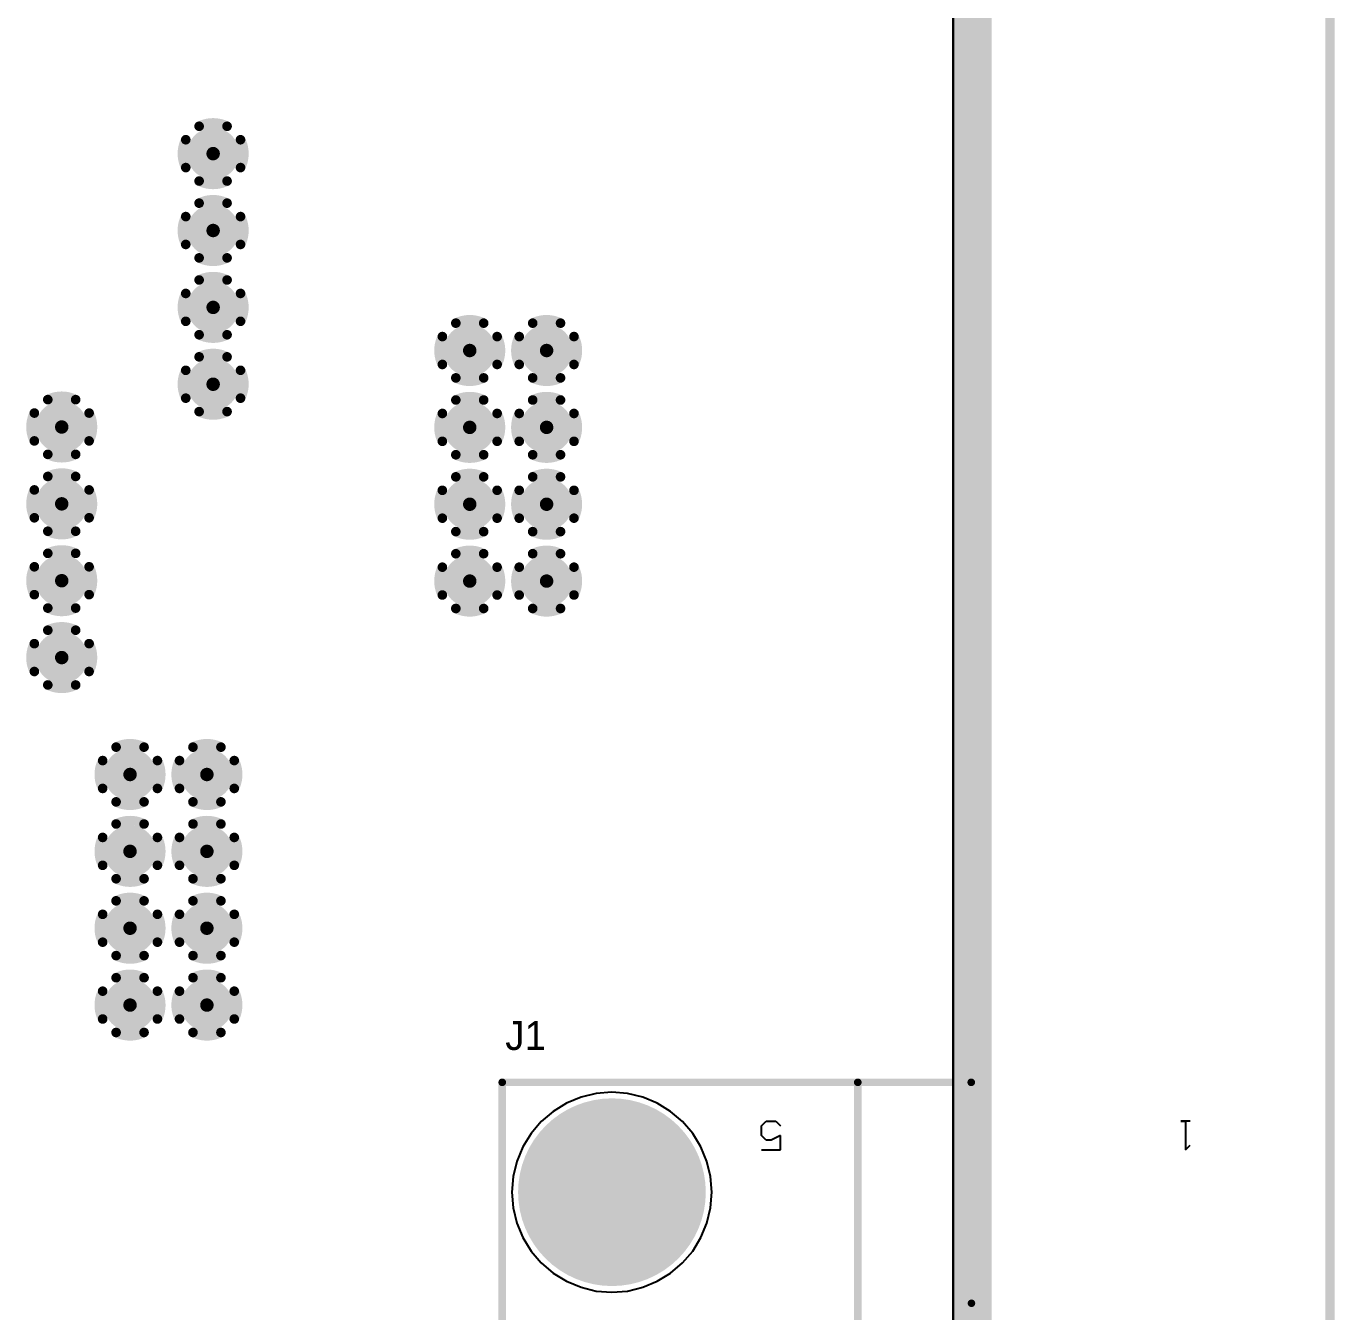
# Model space of a CAD drawing. Header units: millimetres. Extents: x 6.83 to 16.18, y 4.59 to 12.3.
# Drawn here: x 14.785 to 16.147, y 6.56 to 7.898 of the extents above; entities that cross this region are included whole.
import ezdxf

# ---------------------------------------------------------------- set-up
doc = ezdxf.new("R2010")
doc.units = ezdxf.units.MM
doc.header["$MEASUREMENT"] = 0
for name, color, linetype in [('BottomLayer', 5, 'Continuous'), ('BottomSolder', 6, 'Continuous'), ('InternalPlane1', 76, 'Continuous'), ('InternalPlane2', 16, 'Continuous'), ('KeepOutLayer', 6, 'Continuous'), ('Mechanical1', 6, 'Continuous'), ('MultiLayer', 9, 'Continuous'), ('PadHoleLayer', 156, 'Continuous'), ('TopLayer', 1, 'Continuous'), ('TopOverlay', 2, 'Continuous'), ('TopSolder', 216, 'Continuous'), ('ViaHoleLayer', 16, 'Continuous')]:
    doc.layers.add(name, color=color, linetype=linetype)

# ---------------------------------------------------------------- blocks, each defined once
blk = doc.blocks.new('DSUB1_385_2H9_207')
at = {"layer": 'BottomLayer'}
for points, const_width in [([(-0.5388, -0.374, 1), (-0.4451, -0.374, 1)], 0.0937), ([(-0.1802, -0.3181, 1), (-0.1469, -0.3181, 1)], 0.0333), ([(-0.0712, -0.3181, 1), (-0.0379, -0.3181, 1)], 0.0333), ([(0.0379, -0.3181, 1), (0.0712, -0.3181, 1)], 0.0333), ([(0.1469, -0.3181, 1), (0.1802, -0.3181, 1)], 0.0333), ([(0.4451, -0.374, 1), (0.5388, -0.374, 1)], 0.0937), ([(-0.1257, -0.4299, 1), (-0.0924, -0.4299, 1)], 0.0333), ([(-0.0166, -0.4299, 1), (0.0166, -0.4299, 1)], 0.0333), ([(0.0924, -0.4299, 1), (0.1257, -0.4299, 1)], 0.0333), ([(0.2015, -0.4299, 1), (0.2347, -0.4299, 1)], 0.0333)]:
    blk.add_lwpolyline(points, format="xyb", close=True, dxfattribs=dict(at, const_width=const_width))
blk.add_solid([(-0.1848, -0.4632), (-0.1848, -0.3967), (-0.2514, -0.4632), (-0.2514, -0.3967)], dxfattribs=at)
at = {"layer": 'BottomSolder'}
for points, const_width in [([(-0.5408, -0.374, 1), (-0.4431, -0.374, 1)], 0.0977), ([(-0.1822, -0.3181, 1), (-0.1449, -0.3181, 1)], 0.0373), ([(-0.0732, -0.3181, 1), (-0.0359, -0.3181, 1)], 0.0373), ([(0.0359, -0.3181, 1), (0.0732, -0.3181, 1)], 0.0373), ([(0.1449, -0.3181, 1), (0.1822, -0.3181, 1)], 0.0373), ([(0.4431, -0.374, 1), (0.5408, -0.374, 1)], 0.0977), ([(-0.1277, -0.4299, 1), (-0.0904, -0.4299, 1)], 0.0373), ([(-0.0186, -0.4299, 1), (0.0186, -0.4299, 1)], 0.0373), ([(0.0904, -0.4299, 1), (0.1277, -0.4299, 1)], 0.0373), ([(0.1995, -0.4299, 1), (0.2367, -0.4299, 1)], 0.0373)]:
    blk.add_lwpolyline(points, format="xyb", close=True, dxfattribs=dict(at, const_width=const_width))
blk.add_solid([(-0.1808, -0.4672), (-0.1808, -0.3927), (-0.2554, -0.4672), (-0.2554, -0.3927)], dxfattribs=at)
at = {"layer": 'InternalPlane1'}
for points, const_width in [([(-0.1843, -0.3181, 1), (-0.1429, -0.3181, 1)], 0.0415), ([(-0.0753, -0.3181, 1), (-0.0338, -0.3181, 1)], 0.0415), ([(0.0338, -0.3181, 1), (0.0753, -0.3181, 1)], 0.0415), ([(0.1429, -0.3181, 1), (0.1843, -0.3181, 1)], 0.0415), ([(-0.534, -0.374, 1), (-0.4498, -0.374, 1)], 0.0842), ([(0.4498, -0.374, 1), (0.534, -0.374, 1)], 0.0842), ([(-0.2388, -0.4299, 1), (-0.1974, -0.4299, 1)], 0.0415), ([(-0.1298, -0.4299, 1), (-0.0883, -0.4299, 1)], 0.0415), ([(-0.0207, -0.4299, 1), (0.0207, -0.4299, 1)], 0.0415), ([(0.0883, -0.4299, 1), (0.1298, -0.4299, 1)], 0.0415), ([(0.1974, -0.4299, 1), (0.2388, -0.4299, 1)], 0.0415)]:
    blk.add_lwpolyline(points, format="xyb", close=True, dxfattribs=dict(at, const_width=const_width))
at = {"layer": 'InternalPlane2'}
for points, const_width in [([(-0.1843, -0.3181, 1), (-0.1429, -0.3181, 1)], 0.0415), ([(-0.0753, -0.3181, 1), (-0.0338, -0.3181, 1)], 0.0415), ([(0.0338, -0.3181, 1), (0.0753, -0.3181, 1)], 0.0415), ([(0.1429, -0.3181, 1), (0.1843, -0.3181, 1)], 0.0415), ([(-0.534, -0.374, 1), (-0.4498, -0.374, 1)], 0.0842), ([(0.4498, -0.374, 1), (0.534, -0.374, 1)], 0.0842), ([(-0.2388, -0.4299, 1), (-0.1974, -0.4299, 1)], 0.0415), ([(-0.1298, -0.4299, 1), (-0.0883, -0.4299, 1)], 0.0415), ([(-0.0207, -0.4299, 1), (0.0207, -0.4299, 1)], 0.0415), ([(0.0883, -0.4299, 1), (0.1298, -0.4299, 1)], 0.0415), ([(0.1974, -0.4299, 1), (0.2388, -0.4299, 1)], 0.0415)]:
    blk.add_lwpolyline(points, format="xyb", close=True, dxfattribs=dict(at, const_width=const_width))
at = {"layer": 'MultiLayer'}
for points, const_width in [([(-0.5388, -0.374, 1), (-0.4451, -0.374, 1)], 0.0937), ([(-0.1802, -0.3181, 1), (-0.1469, -0.3181, 1)], 0.0333), ([(-0.0712, -0.3181, 1), (-0.0379, -0.3181, 1)], 0.0333), ([(0.0379, -0.3181, 1), (0.0712, -0.3181, 1)], 0.0333), ([(0.1469, -0.3181, 1), (0.1802, -0.3181, 1)], 0.0333), ([(0.4451, -0.374, 1), (0.5388, -0.374, 1)], 0.0937), ([(-0.1257, -0.4299, 1), (-0.0924, -0.4299, 1)], 0.0333), ([(-0.0166, -0.4299, 1), (0.0166, -0.4299, 1)], 0.0333), ([(0.0924, -0.4299, 1), (0.1257, -0.4299, 1)], 0.0333), ([(0.2015, -0.4299, 1), (0.2347, -0.4299, 1)], 0.0333)]:
    blk.add_lwpolyline(points, format="xyb", close=True, dxfattribs=dict(at, const_width=const_width))
blk.add_solid([(-0.1848, -0.4632), (-0.1848, -0.3967), (-0.2514, -0.4632), (-0.2514, -0.3967)], dxfattribs=at)
at = {"layer": 'PadHoleLayer'}
for points, const_width in [([(-0.1743, -0.3181, 1), (-0.1529, -0.3181, 1)], 0.0215), ([(-0.0653, -0.3181, 1), (-0.0438, -0.3181, 1)], 0.0215), ([(0.0438, -0.3181, 1), (0.0653, -0.3181, 1)], 0.0215), ([(0.1529, -0.3181, 1), (0.1743, -0.3181, 1)], 0.0215), ([(-0.524, -0.374, 1), (-0.4598, -0.374, 1)], 0.0642), ([(0.4598, -0.374, 1), (0.524, -0.374, 1)], 0.0642), ([(-0.2288, -0.4299, 1), (-0.2074, -0.4299, 1)], 0.0215), ([(-0.1198, -0.4299, 1), (-0.0983, -0.4299, 1)], 0.0215), ([(-0.0107, -0.4299, 1), (0.0107, -0.4299, 1)], 0.0215), ([(0.0983, -0.4299, 1), (0.1198, -0.4299, 1)], 0.0215), ([(0.2074, -0.4299, 1), (0.2288, -0.4299, 1)], 0.0215)]:
    blk.add_lwpolyline(points, format="xyb", close=True, dxfattribs=dict(at, const_width=const_width))
at = {"layer": 'TopLayer'}
for points, const_width in [([(-0.5388, -0.374, 1), (-0.4451, -0.374, 1)], 0.0937), ([(-0.1802, -0.3181, 1), (-0.1469, -0.3181, 1)], 0.0333), ([(-0.0712, -0.3181, 1), (-0.0379, -0.3181, 1)], 0.0333), ([(0.0379, -0.3181, 1), (0.0712, -0.3181, 1)], 0.0333), ([(0.1469, -0.3181, 1), (0.1802, -0.3181, 1)], 0.0333), ([(0.4451, -0.374, 1), (0.5388, -0.374, 1)], 0.0937), ([(-0.1257, -0.4299, 1), (-0.0924, -0.4299, 1)], 0.0333), ([(-0.0166, -0.4299, 1), (0.0166, -0.4299, 1)], 0.0333), ([(0.0924, -0.4299, 1), (0.1257, -0.4299, 1)], 0.0333), ([(0.2015, -0.4299, 1), (0.2347, -0.4299, 1)], 0.0333)]:
    blk.add_lwpolyline(points, format="xyb", close=True, dxfattribs=dict(at, const_width=const_width))
blk.add_solid([(-0.1848, -0.4632), (-0.1848, -0.3967), (-0.2514, -0.4632), (-0.2514, -0.3967)], dxfattribs=at)
at = {"layer": 'TopOverlay'}
for p, q in [((-0.5659, 0.228), (-0.5659, 0.218)), ((-0.5659, 0.218), (-0.5659, 0.223)), ((-0.5659, 0.223), (-0.536, 0.223)), ((-0.536, 0.223), (-0.541, 0.228)), ((-0.1909, 0.1833), (-0.1959, 0.1783)), ((-0.1959, 0.1783), (-0.1959, 0.1683)), ((-0.1809, 0.1833), (-0.1909, 0.1833)), ((-0.1709, 0.1733), (-0.1809, 0.1833)), ((-0.1809, 0.1683), (-0.1809, 0.1833)), ((-0.1959, 0.1683), (-0.1909, 0.1633)), ((-0.1859, 0.1633), (-0.1809, 0.1683)), ((-0.1659, 0.1633), (-0.1709, 0.1733)), ((-0.1909, 0.1633), (-0.1859, 0.1633)), ((-0.1909, -0.1439), (-0.1959, -0.1489)), ((-0.1959, -0.1489), (-0.1959, -0.1589)), ((-0.1759, -0.1439), (-0.1809, -0.1489)), ((-0.1809, -0.1489), (-0.1809, -0.1639)), ((-0.1709, -0.1439), (-0.1759, -0.1439)), ((-0.1659, -0.1489), (-0.1709, -0.1439)), ((-0.1659, -0.1589), (-0.1659, -0.1489)), ((-0.1959, -0.1589), (-0.1909, -0.1639)), ((-0.1709, -0.1639), (-0.1659, -0.1589)), ((-0.1909, -0.1639), (-0.1709, -0.1639)), ((-0.5659, -0.2034), (-0.5609, -0.1984)), ((-0.5659, -0.2134), (-0.5659, -0.2034)), ((-0.536, -0.1984), (-0.5509, -0.1984)), ((-0.5509, -0.1984), (-0.546, -0.2084)), ((-0.536, -0.2184), (-0.536, -0.1984)), ((-0.5609, -0.2184), (-0.5659, -0.2134)), ((-0.546, -0.2134), (-0.5509, -0.2184)), ((-0.546, -0.2084), (-0.546, -0.2134)), ((-0.5509, -0.2184), (-0.5609, -0.2184))]:
    blk.add_line(p, q, dxfattribs=at)
at = {"layer": 'TopOverlay', "const_width": 0.00787}
for points in [[(-0.3488, 0.2089, -0.414214), (-0.3215, 0.2362)], [(0.3215, 0.2362, -0.414214), (0.3488, 0.2089)], [(-0.349, 0.0276, -0.414214), (-0.3764, 0.0002)], [(0.3764, 0.0002, -0.414214), (0.349, 0.0276)]]:
    blk.add_lwpolyline(points, format="xyb", dxfattribs=at)
for points in [[(0.3215, 0.2362), (-0.3215, 0.2362)], [(-0.349, 0.0276), (-0.349, 0.2087)], [(0.349, 0.0276), (0.349, 0.2087)], [(0.6063, 0), (-0.6063, 0)], [(-0.6063, -0.4882), (-0.6063, 0)], [(0.6063, -0.4882), (0.6063, 0)], [(0.6063, -0.1181), (-0.6063, -0.1181)], [(-0.2756, -0.4882), (-0.2756, -0.1181)], [(0.2756, -0.4882), (0.2756, -0.1181)], [(0.6063, -0.4882), (-0.6063, -0.4882)]]:
    blk.add_lwpolyline(points, dxfattribs=at)
at = {"layer": 'TopOverlay', "const_width": 0.00394}
for points in [[(-0.3234, 0.2362, 1), (-0.3195, 0.2362, 1)], [(-0.3234, 0.2362, 1), (-0.3195, 0.2362, 1)], [(0.3195, 0.2362, 1), (0.3234, 0.2362, 1)], [(0.3195, 0.2362, 1), (0.3234, 0.2362, 1)], [(-0.351, 0.2087, 1), (-0.347, 0.2087, 1)], [(-0.3508, 0.2089, 1), (-0.3469, 0.2089, 1)], [(0.3469, 0.2089, 1), (0.3508, 0.2089, 1)], [(0.347, 0.2087, 1), (0.351, 0.2087, 1)], [(-0.351, 0.0276, 1), (-0.347, 0.0276, 1)], [(-0.351, 0.0276, 1), (-0.347, 0.0276, 1)], [(0.347, 0.0276, 1), (0.351, 0.0276, 1)], [(0.347, 0.0276, 1), (0.351, 0.0276, 1)], [(-0.6083, 0, 1), (-0.6043, 0, 1)], [(-0.6083, 0, 1), (-0.6043, 0, 1)], [(-0.3783, 0.0002, 1), (-0.3744, 0.0002, 1)], [(0.3744, 0.0002, 1), (0.3783, 0.0002, 1)], [(0.6043, 0, 1), (0.6083, 0, 1)], [(0.6043, 0, 1), (0.6083, 0, 1)], [(-0.6083, -0.1181, 1), (-0.6043, -0.1181, 1)], [(-0.2776, -0.1181, 1), (-0.2736, -0.1181, 1)], [(0.2736, -0.1181, 1), (0.2776, -0.1181, 1)], [(0.6043, -0.1181, 1), (0.6083, -0.1181, 1)], [(-0.6083, -0.4882, 1), (-0.6043, -0.4882, 1)], [(-0.6083, -0.4882, 1), (-0.6043, -0.4882, 1)], [(-0.2776, -0.4882, 1), (-0.2736, -0.4882, 1)], [(0.2736, -0.4882, 1), (0.2776, -0.4882, 1)], [(0.6043, -0.4882, 1), (0.6083, -0.4882, 1)], [(0.6043, -0.4882, 1), (0.6083, -0.4882, 1)]]:
    blk.add_lwpolyline(points, format="xyb", close=True, dxfattribs=at)
at = {"layer": 'TopSolder'}
for points, const_width in [([(-0.5408, -0.374, 1), (-0.4431, -0.374, 1)], 0.0977), ([(-0.1822, -0.3181, 1), (-0.1449, -0.3181, 1)], 0.0373), ([(-0.0732, -0.3181, 1), (-0.0359, -0.3181, 1)], 0.0373), ([(0.0359, -0.3181, 1), (0.0732, -0.3181, 1)], 0.0373), ([(0.1449, -0.3181, 1), (0.1822, -0.3181, 1)], 0.0373), ([(0.4431, -0.374, 1), (0.5408, -0.374, 1)], 0.0977), ([(-0.1277, -0.4299, 1), (-0.0904, -0.4299, 1)], 0.0373), ([(-0.0186, -0.4299, 1), (0.0186, -0.4299, 1)], 0.0373), ([(0.0904, -0.4299, 1), (0.1277, -0.4299, 1)], 0.0373), ([(0.1995, -0.4299, 1), (0.2367, -0.4299, 1)], 0.0373)]:
    blk.add_lwpolyline(points, format="xyb", close=True, dxfattribs=dict(at, const_width=const_width))
blk.add_solid([(-0.1808, -0.4672), (-0.1808, -0.3927), (-0.2554, -0.4672), (-0.2554, -0.3927)], dxfattribs=at)

msp = doc.modelspace()

# ---------------------------------------------------------------- linework, layer by layer
at = {"layer": 'BottomLayer'}
for p, q in [((15.7501, 9.6356), (15.7493, 4.9403)), ((15.3786, 6.7869), (15.3627, 6.7831)), ((15.3949, 6.7882), (15.3786, 6.7869)), ((15.4111, 6.7869), (15.3949, 6.7882)), ((15.427, 6.7831), (15.4111, 6.7869)), ((15.3476, 6.7769), (15.3337, 6.7683)), ((15.3627, 6.7831), (15.3476, 6.7769)), ((15.4421, 6.7769), (15.427, 6.7831)), ((15.456, 6.7683), (15.4421, 6.7769)), ((15.3213, 6.7577), (15.3107, 6.7453)), ((15.3337, 6.7683), (15.3213, 6.7577)), ((15.4684, 6.7577), (15.456, 6.7683)), ((15.479, 6.7453), (15.4684, 6.7577)), ((15.3107, 6.7453), (15.3022, 6.7314)), ((15.4875, 6.7314), (15.479, 6.7453)), ((15.3022, 6.7314), (15.2959, 6.7163)), ((15.4938, 6.7163), (15.4875, 6.7314)), ((15.2959, 6.7163), (15.2921, 6.7005)), ((15.4976, 6.7005), (15.4938, 6.7163)), ((15.2921, 6.7005), (15.2908, 6.6842)), ((15.4989, 6.6842), (15.4976, 6.7005)), ((15.2908, 6.6842), (15.2921, 6.6679)), ((15.4976, 6.6679), (15.4989, 6.6842)), ((15.2921, 6.6679), (15.2959, 6.652)), ((15.4938, 6.652), (15.4976, 6.6679)), ((15.2959, 6.652), (15.3022, 6.637)), ((15.4875, 6.637), (15.4938, 6.652)), ((15.3022, 6.637), (15.3107, 6.623)), ((15.479, 6.623), (15.4875, 6.637)), ((15.3107, 6.623), (15.3213, 6.6106)), ((15.4684, 6.6106), (15.479, 6.623)), ((15.3213, 6.6106), (15.3337, 6.6)), ((15.456, 6.6), (15.4684, 6.6106)), ((15.3337, 6.6), (15.3476, 6.5915)), ((15.4421, 6.5915), (15.456, 6.6)), ((15.3476, 6.5915), (15.3627, 6.5853)), ((15.3627, 6.5853), (15.3786, 6.5814)), ((15.3786, 6.5814), (15.3949, 6.5802)), ((15.3949, 6.5802), (15.4111, 6.5814)), ((15.4111, 6.5814), (15.427, 6.5853)), ((15.427, 6.5853), (15.4421, 6.5915))]:
    msp.add_line(p, q, dxfattribs=at)
at = {"layer": 'BottomLayer', "const_width": 0.015}
for points in [[(14.9723, 7.7652, 1), (14.9873, 7.7652, 1)], [(14.9723, 7.6852, 1), (14.9873, 7.6852, 1)], [(14.9723, 7.6052, 1), (14.9873, 7.6052, 1)], [(15.2394, 7.5603, 1), (15.2544, 7.5603, 1)], [(15.3194, 7.5603, 1), (15.3344, 7.5603, 1)], [(14.9723, 7.5252, 1), (14.9873, 7.5252, 1)], [(14.8147, 7.4807, 1), (14.8297, 7.4807, 1)], [(15.2394, 7.4803, 1), (15.2544, 7.4803, 1)], [(15.3194, 7.4803, 1), (15.3344, 7.4803, 1)], [(14.8147, 7.4007, 1), (14.8297, 7.4007, 1)], [(15.2394, 7.4003, 1), (15.2544, 7.4003, 1)], [(15.3194, 7.4003, 1), (15.3344, 7.4003, 1)], [(14.8147, 7.3207, 1), (14.8297, 7.3207, 1)], [(15.2394, 7.3203, 1), (15.2544, 7.3203, 1)], [(15.3194, 7.3203, 1), (15.3344, 7.3203, 1)], [(14.8147, 7.2407, 1), (14.8297, 7.2407, 1)], [(14.8858, 7.119, 1), (14.9008, 7.119, 1)], [(14.9658, 7.119, 1), (14.9808, 7.119, 1)], [(14.8858, 7.039, 1), (14.9008, 7.039, 1)], [(14.9658, 7.039, 1), (14.9808, 7.039, 1)], [(14.8858, 6.959, 1), (14.9008, 6.959, 1)], [(14.9658, 6.959, 1), (14.9808, 6.959, 1)], [(14.8858, 6.879, 1), (14.9008, 6.879, 1)], [(14.9658, 6.879, 1), (14.9808, 6.879, 1)]]:
    msp.add_lwpolyline(points, format="xyb", close=True, dxfattribs=at)
at = {"layer": 'BottomSolder', "const_width": 0.019}
for points in [[(14.9703, 7.7652, 1), (14.9893, 7.7652, 1)], [(14.9703, 7.6852, 1), (14.9893, 7.6852, 1)], [(14.9703, 7.6052, 1), (14.9893, 7.6052, 1)], [(15.2374, 7.5603, 1), (15.2564, 7.5603, 1)], [(15.3174, 7.5603, 1), (15.3364, 7.5603, 1)], [(14.9703, 7.5252, 1), (14.9893, 7.5252, 1)], [(14.8127, 7.4807, 1), (14.8317, 7.4807, 1)], [(15.2374, 7.4803, 1), (15.2564, 7.4803, 1)], [(15.3174, 7.4803, 1), (15.3364, 7.4803, 1)], [(14.8127, 7.4007, 1), (14.8317, 7.4007, 1)], [(15.2374, 7.4003, 1), (15.2564, 7.4003, 1)], [(15.3174, 7.4003, 1), (15.3364, 7.4003, 1)], [(14.8127, 7.3207, 1), (14.8317, 7.3207, 1)], [(15.2374, 7.3203, 1), (15.2564, 7.3203, 1)], [(15.3174, 7.3203, 1), (15.3364, 7.3203, 1)], [(14.8127, 7.2407, 1), (14.8317, 7.2407, 1)], [(14.8838, 7.119, 1), (14.9028, 7.119, 1)], [(14.9638, 7.119, 1), (14.9828, 7.119, 1)], [(14.8838, 7.039, 1), (14.9028, 7.039, 1)], [(14.9638, 7.039, 1), (14.9828, 7.039, 1)], [(14.8838, 6.959, 1), (14.9028, 6.959, 1)], [(14.9638, 6.959, 1), (14.9828, 6.959, 1)], [(14.8838, 6.879, 1), (14.9028, 6.879, 1)], [(14.9638, 6.879, 1), (14.9828, 6.879, 1)]]:
    msp.add_lwpolyline(points, format="xyb", close=True, dxfattribs=at)
at = {"layer": 'InternalPlane1'}
msp.add_line((15.75, 9.644), (15.75, 4.9477), dxfattribs=at)
at = {"layer": 'InternalPlane1', "const_width": 0.04}
msp.add_lwpolyline([(15.7701, 4.9394), (15.7701, 12.1796)], dxfattribs=at)
at = {"layer": 'InternalPlane1', "const_width": 0.01}
for points in [[(14.9652, 7.7937, -0.240079), (14.9943, 7.7937)], [(14.9513, 7.7507, -0.240079), (14.9513, 7.7797)], [(15.0083, 7.7797, -0.240079), (15.0083, 7.7507)], [(14.9943, 7.7367, -0.240079), (14.9652, 7.7367)], [(14.9652, 7.7137, -0.240079), (14.9943, 7.7137)], [(14.9513, 7.6707, -0.240079), (14.9513, 7.6997)], [(15.0083, 7.6997, -0.240079), (15.0083, 7.6707)], [(14.9943, 7.6567, -0.240079), (14.9652, 7.6567)], [(14.9652, 7.6337, -0.240079), (14.9943, 7.6337)], [(14.9513, 7.5907, -0.240079), (14.9513, 7.6197)], [(15.0083, 7.6197, -0.240079), (15.0083, 7.5907)], [(15.2324, 7.5888, -0.240079), (15.2614, 7.5888)], [(15.3124, 7.5888, -0.240079), (15.3414, 7.5888)], [(14.9943, 7.5767, -0.240079), (14.9652, 7.5767)], [(15.2184, 7.5458, -0.240079), (15.2184, 7.5748)], [(15.2754, 7.5748, -0.240079), (15.2754, 7.5458)], [(15.2984, 7.5458, -0.240079), (15.2984, 7.5748)], [(15.3554, 7.5748, -0.240079), (15.3554, 7.5458)], [(14.9652, 7.5537, -0.240079), (14.9943, 7.5537)], [(14.9513, 7.5107, -0.240079), (14.9513, 7.5397)], [(15.0083, 7.5397, -0.240079), (15.0083, 7.5107)], [(15.2614, 7.5318, -0.240079), (15.2324, 7.5318)], [(15.3414, 7.5318, -0.240079), (15.3124, 7.5318)], [(14.8077, 7.5092, -0.240079), (14.8367, 7.5092)], [(15.2324, 7.5088, -0.240079), (15.2614, 7.5088)], [(15.3124, 7.5088, -0.240079), (15.3414, 7.5088)], [(14.7937, 7.4662, -0.240079), (14.7937, 7.4952)], [(14.8507, 7.4952, -0.240079), (14.8507, 7.4662)], [(14.9943, 7.4967, -0.240079), (14.9652, 7.4967)], [(15.2184, 7.4658, -0.240079), (15.2184, 7.4948)], [(15.2754, 7.4948, -0.240079), (15.2754, 7.4658)], [(15.2984, 7.4658, -0.240079), (15.2984, 7.4948)], [(15.3554, 7.4948, -0.240079), (15.3554, 7.4658)], [(14.8367, 7.4522, -0.240079), (14.8077, 7.4522)], [(15.2614, 7.4518, -0.240079), (15.2324, 7.4518)], [(15.3414, 7.4518, -0.240079), (15.3124, 7.4518)], [(14.8077, 7.4292, -0.240079), (14.8367, 7.4292)], [(15.2324, 7.4288, -0.240079), (15.2614, 7.4288)], [(15.3124, 7.4288, -0.240079), (15.3414, 7.4288)], [(14.7937, 7.3862, -0.240079), (14.7937, 7.4152)], [(14.8507, 7.4152, -0.240079), (14.8507, 7.3862)], [(15.2184, 7.3858, -0.240079), (15.2184, 7.4148)], [(15.2754, 7.4148, -0.240079), (15.2754, 7.3858)], [(15.2984, 7.3858, -0.240079), (15.2984, 7.4148)], [(15.3554, 7.4148, -0.240079), (15.3554, 7.3858)], [(14.8367, 7.3722, -0.240079), (14.8077, 7.3722)], [(15.2614, 7.3718, -0.240079), (15.2324, 7.3718)], [(15.3414, 7.3718, -0.240079), (15.3124, 7.3718)], [(14.8077, 7.3492, -0.240079), (14.8367, 7.3492)], [(15.2324, 7.3488, -0.240079), (15.2614, 7.3488)], [(15.3124, 7.3488, -0.240079), (15.3414, 7.3488)], [(14.7937, 7.3062, -0.240079), (14.7937, 7.3352)], [(14.8507, 7.3352, -0.240079), (14.8507, 7.3062)], [(15.2184, 7.3058, -0.240079), (15.2184, 7.3348)], [(15.2754, 7.3348, -0.240079), (15.2754, 7.3058)], [(15.2984, 7.3058, -0.240079), (15.2984, 7.3348)], [(15.3554, 7.3348, -0.240079), (15.3554, 7.3058)], [(14.8367, 7.2922, -0.240079), (14.8077, 7.2922)], [(15.2614, 7.2918, -0.240079), (15.2324, 7.2918)], [(15.3414, 7.2918, -0.240079), (15.3124, 7.2918)], [(14.8077, 7.2692, -0.240079), (14.8367, 7.2692)], [(14.7937, 7.2262, -0.240079), (14.7937, 7.2552)], [(14.8507, 7.2552, -0.240079), (14.8507, 7.2262)], [(14.8367, 7.2122, -0.240079), (14.8077, 7.2122)], [(14.8788, 7.1475, -0.240079), (14.9079, 7.1475)], [(14.9588, 7.1475, -0.240079), (14.9879, 7.1475)], [(14.8648, 7.1045, -0.240079), (14.8648, 7.1335)], [(14.9218, 7.1335, -0.240079), (14.9218, 7.1045)], [(14.9448, 7.1045, -0.240079), (14.9448, 7.1335)], [(15.0018, 7.1335, -0.240079), (15.0018, 7.1045)], [(14.9079, 7.0905, -0.240079), (14.8788, 7.0905)], [(14.9879, 7.0905, -0.240079), (14.9588, 7.0905)], [(14.8788, 7.0675, -0.240079), (14.9079, 7.0675)], [(14.9588, 7.0675, -0.240079), (14.9879, 7.0675)], [(14.8648, 7.0245, -0.240079), (14.8648, 7.0535)], [(14.9218, 7.0535, -0.240079), (14.9218, 7.0245)], [(14.9448, 7.0245, -0.240079), (14.9448, 7.0535)], [(15.0018, 7.0535, -0.240079), (15.0018, 7.0245)], [(14.9079, 7.0105, -0.240079), (14.8788, 7.0105)], [(14.9879, 7.0105, -0.240079), (14.9588, 7.0105)], [(14.8788, 6.9875, -0.240079), (14.9079, 6.9875)], [(14.9588, 6.9875, -0.240079), (14.9879, 6.9875)], [(14.8648, 6.9445, -0.240079), (14.8648, 6.9735)], [(14.9218, 6.9735, -0.240079), (14.9218, 6.9445)], [(14.9448, 6.9445, -0.240079), (14.9448, 6.9735)], [(15.0018, 6.9735, -0.240079), (15.0018, 6.9445)], [(14.9079, 6.9305, -0.240079), (14.8788, 6.9305)], [(14.9879, 6.9305, -0.240079), (14.9588, 6.9305)], [(14.8788, 6.9075, -0.240079), (14.9079, 6.9075)], [(14.9588, 6.9075, -0.240079), (14.9879, 6.9075)], [(14.8648, 6.8645, -0.240079), (14.8648, 6.8935)], [(14.9218, 6.8935, -0.240079), (14.9218, 6.8645)], [(14.9448, 6.8645, -0.240079), (14.9448, 6.8935)], [(15.0018, 6.8935, -0.240079), (15.0018, 6.8645)], [(14.9079, 6.8505, -0.240079), (14.8788, 6.8505)], [(14.9879, 6.8505, -0.240079), (14.9588, 6.8505)]]:
    msp.add_lwpolyline(points, format="xyb", dxfattribs=at)
at = {"layer": 'InternalPlane1', "const_width": 0.005}
for points in [[(14.9627, 7.7937, 1), (14.9677, 7.7937, 1)], [(14.9918, 7.7937, 1), (14.9968, 7.7937, 1)], [(14.9488, 7.7797, 1), (14.9538, 7.7797, 1)], [(15.0058, 7.7797, 1), (15.0108, 7.7797, 1)], [(14.9488, 7.7507, 1), (14.9538, 7.7507, 1)], [(15.0058, 7.7507, 1), (15.0108, 7.7507, 1)], [(14.9627, 7.7367, 1), (14.9677, 7.7367, 1)], [(14.9918, 7.7367, 1), (14.9968, 7.7367, 1)], [(14.9627, 7.7137, 1), (14.9677, 7.7137, 1)], [(14.9918, 7.7137, 1), (14.9968, 7.7137, 1)], [(14.9488, 7.6997, 1), (14.9538, 7.6997, 1)], [(15.0058, 7.6997, 1), (15.0108, 7.6997, 1)], [(14.9488, 7.6707, 1), (14.9538, 7.6707, 1)], [(15.0058, 7.6707, 1), (15.0108, 7.6707, 1)], [(14.9627, 7.6567, 1), (14.9677, 7.6567, 1)], [(14.9918, 7.6567, 1), (14.9968, 7.6567, 1)], [(14.9627, 7.6337, 1), (14.9677, 7.6337, 1)], [(14.9918, 7.6337, 1), (14.9968, 7.6337, 1)], [(14.9488, 7.6197, 1), (14.9538, 7.6197, 1)], [(15.0058, 7.6197, 1), (15.0108, 7.6197, 1)], [(14.9488, 7.5907, 1), (14.9538, 7.5907, 1)], [(15.0058, 7.5907, 1), (15.0108, 7.5907, 1)], [(15.2299, 7.5888, 1), (15.2349, 7.5888, 1)], [(15.2589, 7.5888, 1), (15.2639, 7.5888, 1)], [(15.3099, 7.5888, 1), (15.3149, 7.5888, 1)], [(15.3389, 7.5888, 1), (15.3439, 7.5888, 1)], [(14.9627, 7.5767, 1), (14.9677, 7.5767, 1)], [(14.9918, 7.5767, 1), (14.9968, 7.5767, 1)], [(15.2159, 7.5748, 1), (15.2209, 7.5748, 1)], [(15.2729, 7.5748, 1), (15.2779, 7.5748, 1)], [(15.2959, 7.5748, 1), (15.3009, 7.5748, 1)], [(15.3529, 7.5748, 1), (15.3579, 7.5748, 1)], [(14.9627, 7.5537, 1), (14.9677, 7.5537, 1)], [(14.9918, 7.5537, 1), (14.9968, 7.5537, 1)], [(15.2159, 7.5458, 1), (15.2209, 7.5458, 1)], [(15.2729, 7.5458, 1), (15.2779, 7.5458, 1)], [(15.2959, 7.5458, 1), (15.3009, 7.5458, 1)], [(15.3529, 7.5458, 1), (15.3579, 7.5458, 1)], [(14.9488, 7.5397, 1), (14.9538, 7.5397, 1)], [(15.0058, 7.5397, 1), (15.0108, 7.5397, 1)], [(15.2299, 7.5318, 1), (15.2349, 7.5318, 1)], [(15.2589, 7.5318, 1), (15.2639, 7.5318, 1)], [(15.3099, 7.5318, 1), (15.3149, 7.5318, 1)], [(15.3389, 7.5318, 1), (15.3439, 7.5318, 1)], [(14.8052, 7.5092, 1), (14.8102, 7.5092, 1)], [(14.8342, 7.5092, 1), (14.8392, 7.5092, 1)], [(14.9488, 7.5107, 1), (14.9538, 7.5107, 1)], [(15.0058, 7.5107, 1), (15.0108, 7.5107, 1)], [(15.2299, 7.5088, 1), (15.2349, 7.5088, 1)], [(15.2589, 7.5088, 1), (15.2639, 7.5088, 1)], [(15.3099, 7.5088, 1), (15.3149, 7.5088, 1)], [(15.3389, 7.5088, 1), (15.3439, 7.5088, 1)], [(14.7912, 7.4952, 1), (14.7962, 7.4952, 1)], [(14.8482, 7.4952, 1), (14.8532, 7.4952, 1)], [(14.9627, 7.4967, 1), (14.9677, 7.4967, 1)], [(14.9918, 7.4967, 1), (14.9968, 7.4967, 1)], [(15.2159, 7.4948, 1), (15.2209, 7.4948, 1)], [(15.2729, 7.4948, 1), (15.2779, 7.4948, 1)], [(15.2959, 7.4948, 1), (15.3009, 7.4948, 1)], [(15.3529, 7.4948, 1), (15.3579, 7.4948, 1)], [(14.7912, 7.4662, 1), (14.7962, 7.4662, 1)], [(14.8482, 7.4662, 1), (14.8532, 7.4662, 1)], [(15.2159, 7.4658, 1), (15.2209, 7.4658, 1)], [(15.2729, 7.4658, 1), (15.2779, 7.4658, 1)], [(15.2959, 7.4658, 1), (15.3009, 7.4658, 1)], [(15.3529, 7.4658, 1), (15.3579, 7.4658, 1)], [(14.8052, 7.4522, 1), (14.8102, 7.4522, 1)], [(14.8342, 7.4522, 1), (14.8392, 7.4522, 1)], [(15.2299, 7.4518, 1), (15.2349, 7.4518, 1)], [(15.2589, 7.4518, 1), (15.2639, 7.4518, 1)], [(15.3099, 7.4518, 1), (15.3149, 7.4518, 1)], [(15.3389, 7.4518, 1), (15.3439, 7.4518, 1)], [(14.8052, 7.4292, 1), (14.8102, 7.4292, 1)], [(14.8342, 7.4292, 1), (14.8392, 7.4292, 1)], [(15.2299, 7.4288, 1), (15.2349, 7.4288, 1)], [(15.2589, 7.4288, 1), (15.2639, 7.4288, 1)], [(15.3099, 7.4288, 1), (15.3149, 7.4288, 1)], [(15.3389, 7.4288, 1), (15.3439, 7.4288, 1)], [(14.7912, 7.4152, 1), (14.7962, 7.4152, 1)], [(14.8482, 7.4152, 1), (14.8532, 7.4152, 1)], [(15.2159, 7.4148, 1), (15.2209, 7.4148, 1)], [(15.2729, 7.4148, 1), (15.2779, 7.4148, 1)], [(15.2959, 7.4148, 1), (15.3009, 7.4148, 1)], [(15.3529, 7.4148, 1), (15.3579, 7.4148, 1)], [(14.7912, 7.3862, 1), (14.7962, 7.3862, 1)], [(14.8482, 7.3862, 1), (14.8532, 7.3862, 1)], [(15.2159, 7.3858, 1), (15.2209, 7.3858, 1)], [(15.2729, 7.3858, 1), (15.2779, 7.3858, 1)], [(15.2959, 7.3858, 1), (15.3009, 7.3858, 1)], [(15.3529, 7.3858, 1), (15.3579, 7.3858, 1)], [(14.8052, 7.3722, 1), (14.8102, 7.3722, 1)], [(14.8342, 7.3722, 1), (14.8392, 7.3722, 1)], [(15.2299, 7.3718, 1), (15.2349, 7.3718, 1)], [(15.2589, 7.3718, 1), (15.2639, 7.3718, 1)], [(15.3099, 7.3718, 1), (15.3149, 7.3718, 1)], [(15.3389, 7.3718, 1), (15.3439, 7.3718, 1)], [(14.8052, 7.3492, 1), (14.8102, 7.3492, 1)], [(14.8342, 7.3492, 1), (14.8392, 7.3492, 1)], [(15.2299, 7.3488, 1), (15.2349, 7.3488, 1)], [(15.2589, 7.3488, 1), (15.2639, 7.3488, 1)], [(15.3099, 7.3488, 1), (15.3149, 7.3488, 1)], [(15.3389, 7.3488, 1), (15.3439, 7.3488, 1)], [(14.7912, 7.3352, 1), (14.7962, 7.3352, 1)], [(14.8482, 7.3352, 1), (14.8532, 7.3352, 1)], [(15.2159, 7.3348, 1), (15.2209, 7.3348, 1)], [(15.2729, 7.3348, 1), (15.2779, 7.3348, 1)], [(15.2959, 7.3348, 1), (15.3009, 7.3348, 1)], [(15.3529, 7.3348, 1), (15.3579, 7.3348, 1)], [(14.7912, 7.3062, 1), (14.7962, 7.3062, 1)], [(14.8482, 7.3062, 1), (14.8532, 7.3062, 1)], [(15.2159, 7.3058, 1), (15.2209, 7.3058, 1)], [(15.2729, 7.3058, 1), (15.2779, 7.3058, 1)], [(15.2959, 7.3058, 1), (15.3009, 7.3058, 1)], [(15.3529, 7.3058, 1), (15.3579, 7.3058, 1)], [(14.8052, 7.2922, 1), (14.8102, 7.2922, 1)], [(14.8342, 7.2922, 1), (14.8392, 7.2922, 1)], [(15.2299, 7.2918, 1), (15.2349, 7.2918, 1)], [(15.2589, 7.2918, 1), (15.2639, 7.2918, 1)], [(15.3099, 7.2918, 1), (15.3149, 7.2918, 1)], [(15.3389, 7.2918, 1), (15.3439, 7.2918, 1)], [(14.8052, 7.2692, 1), (14.8102, 7.2692, 1)], [(14.8342, 7.2692, 1), (14.8392, 7.2692, 1)], [(14.7912, 7.2552, 1), (14.7962, 7.2552, 1)], [(14.8482, 7.2552, 1), (14.8532, 7.2552, 1)], [(14.7912, 7.2262, 1), (14.7962, 7.2262, 1)], [(14.8482, 7.2262, 1), (14.8532, 7.2262, 1)], [(14.8052, 7.2122, 1), (14.8102, 7.2122, 1)], [(14.8342, 7.2122, 1), (14.8392, 7.2122, 1)], [(14.8763, 7.1475, 1), (14.8813, 7.1475, 1)], [(14.9054, 7.1475, 1), (14.9104, 7.1475, 1)], [(14.9563, 7.1475, 1), (14.9613, 7.1475, 1)], [(14.9854, 7.1475, 1), (14.9904, 7.1475, 1)], [(14.8623, 7.1335, 1), (14.8673, 7.1335, 1)], [(14.9193, 7.1335, 1), (14.9243, 7.1335, 1)], [(14.9423, 7.1335, 1), (14.9473, 7.1335, 1)], [(14.9993, 7.1335, 1), (15.0043, 7.1335, 1)], [(14.8623, 7.1045, 1), (14.8673, 7.1045, 1)], [(14.9193, 7.1045, 1), (14.9243, 7.1045, 1)], [(14.9423, 7.1045, 1), (14.9473, 7.1045, 1)], [(14.9993, 7.1045, 1), (15.0043, 7.1045, 1)], [(14.8763, 7.0905, 1), (14.8813, 7.0905, 1)], [(14.9054, 7.0905, 1), (14.9104, 7.0905, 1)], [(14.9563, 7.0905, 1), (14.9613, 7.0905, 1)], [(14.9854, 7.0905, 1), (14.9904, 7.0905, 1)], [(14.8763, 7.0675, 1), (14.8813, 7.0675, 1)], [(14.9054, 7.0675, 1), (14.9104, 7.0675, 1)], [(14.9563, 7.0675, 1), (14.9613, 7.0675, 1)], [(14.9854, 7.0675, 1), (14.9904, 7.0675, 1)], [(14.8623, 7.0535, 1), (14.8673, 7.0535, 1)], [(14.9193, 7.0535, 1), (14.9243, 7.0535, 1)], [(14.9423, 7.0535, 1), (14.9473, 7.0535, 1)], [(14.9993, 7.0535, 1), (15.0043, 7.0535, 1)], [(14.8623, 7.0245, 1), (14.8673, 7.0245, 1)], [(14.9193, 7.0245, 1), (14.9243, 7.0245, 1)], [(14.9423, 7.0245, 1), (14.9473, 7.0245, 1)], [(14.9993, 7.0245, 1), (15.0043, 7.0245, 1)], [(14.8763, 7.0105, 1), (14.8813, 7.0105, 1)], [(14.9054, 7.0105, 1), (14.9104, 7.0105, 1)], [(14.9563, 7.0105, 1), (14.9613, 7.0105, 1)], [(14.9854, 7.0105, 1), (14.9904, 7.0105, 1)], [(14.8763, 6.9875, 1), (14.8813, 6.9875, 1)], [(14.9054, 6.9875, 1), (14.9104, 6.9875, 1)], [(14.9563, 6.9875, 1), (14.9613, 6.9875, 1)], [(14.9854, 6.9875, 1), (14.9904, 6.9875, 1)], [(14.8623, 6.9735, 1), (14.8673, 6.9735, 1)], [(14.9193, 6.9735, 1), (14.9243, 6.9735, 1)], [(14.9423, 6.9735, 1), (14.9473, 6.9735, 1)], [(14.9993, 6.9735, 1), (15.0043, 6.9735, 1)], [(14.8623, 6.9445, 1), (14.8673, 6.9445, 1)], [(14.9193, 6.9445, 1), (14.9243, 6.9445, 1)], [(14.9423, 6.9445, 1), (14.9473, 6.9445, 1)], [(14.9993, 6.9445, 1), (15.0043, 6.9445, 1)], [(14.8763, 6.9305, 1), (14.8813, 6.9305, 1)], [(14.9054, 6.9305, 1), (14.9104, 6.9305, 1)], [(14.9563, 6.9305, 1), (14.9613, 6.9305, 1)], [(14.9854, 6.9305, 1), (14.9904, 6.9305, 1)], [(14.8763, 6.9075, 1), (14.8813, 6.9075, 1)], [(14.9054, 6.9075, 1), (14.9104, 6.9075, 1)], [(14.9563, 6.9075, 1), (14.9613, 6.9075, 1)], [(14.9854, 6.9075, 1), (14.9904, 6.9075, 1)], [(14.8623, 6.8935, 1), (14.8673, 6.8935, 1)], [(14.9193, 6.8935, 1), (14.9243, 6.8935, 1)], [(14.9423, 6.8935, 1), (14.9473, 6.8935, 1)], [(14.9993, 6.8935, 1), (15.0043, 6.8935, 1)], [(14.8623, 6.8645, 1), (14.8673, 6.8645, 1)], [(14.9193, 6.8645, 1), (14.9243, 6.8645, 1)], [(14.9423, 6.8645, 1), (14.9473, 6.8645, 1)], [(14.9993, 6.8645, 1), (15.0043, 6.8645, 1)], [(14.8763, 6.8505, 1), (14.8813, 6.8505, 1)], [(14.9054, 6.8505, 1), (14.9104, 6.8505, 1)], [(14.9563, 6.8505, 1), (14.9613, 6.8505, 1)], [(14.9854, 6.8505, 1), (14.9904, 6.8505, 1)]]:
    msp.add_lwpolyline(points, format="xyb", close=True, dxfattribs=at)
at = {"layer": 'InternalPlane2'}
msp.add_line((15.75, 9.639), (15.75, 4.9477), dxfattribs=at)
at = {"layer": 'InternalPlane2', "const_width": 0.04}
msp.add_lwpolyline([(15.7701, 4.9394), (15.7701, 12.1796)], dxfattribs=at)
at = {"layer": 'InternalPlane2', "const_width": 0.027}
for points in [[(14.9663, 7.7652, 1), (14.9933, 7.7652, 1)], [(14.9663, 7.6852, 1), (14.9933, 7.6852, 1)], [(14.9663, 7.6052, 1), (14.9933, 7.6052, 1)], [(15.2334, 7.5603, 1), (15.2604, 7.5603, 1)], [(15.3134, 7.5603, 1), (15.3404, 7.5603, 1)], [(14.9663, 7.5252, 1), (14.9933, 7.5252, 1)], [(14.8087, 7.4807, 1), (14.8357, 7.4807, 1)], [(15.2334, 7.4803, 1), (15.2604, 7.4803, 1)], [(15.3134, 7.4803, 1), (15.3404, 7.4803, 1)], [(14.8087, 7.4007, 1), (14.8357, 7.4007, 1)], [(15.2334, 7.4003, 1), (15.2604, 7.4003, 1)], [(15.3134, 7.4003, 1), (15.3404, 7.4003, 1)], [(14.8087, 7.3207, 1), (14.8357, 7.3207, 1)], [(15.2334, 7.3203, 1), (15.2604, 7.3203, 1)], [(15.3134, 7.3203, 1), (15.3404, 7.3203, 1)], [(14.8087, 7.2407, 1), (14.8357, 7.2407, 1)], [(14.8798, 7.119, 1), (14.9068, 7.119, 1)], [(14.9598, 7.119, 1), (14.9868, 7.119, 1)], [(14.8798, 7.039, 1), (14.9068, 7.039, 1)], [(14.9598, 7.039, 1), (14.9868, 7.039, 1)], [(14.8798, 6.959, 1), (14.9068, 6.959, 1)], [(14.9598, 6.959, 1), (14.9868, 6.959, 1)], [(14.8798, 6.879, 1), (14.9068, 6.879, 1)], [(14.9598, 6.879, 1), (14.9868, 6.879, 1)]]:
    msp.add_lwpolyline(points, format="xyb", close=True, dxfattribs=at)
at = {"layer": 'KeepOutLayer', "const_width": 0.01}
for points in [[(15.7701, 4.9394), (15.7701, 12.1796)], [(15.7708, 4.9391), (15.7708, 12.1792)]]:
    msp.add_lwpolyline(points, dxfattribs=at)
at = {"layer": 'Mechanical1', "const_width": 0.01}
msp.add_lwpolyline([(15.7708, 4.9391), (15.7708, 12.1792)], dxfattribs=at)
at = {"layer": 'MultiLayer', "const_width": 0.015}
for points in [[(14.9723, 7.7652, 1), (14.9873, 7.7652, 1)], [(14.9723, 7.6852, 1), (14.9873, 7.6852, 1)], [(14.9723, 7.6052, 1), (14.9873, 7.6052, 1)], [(15.2394, 7.5603, 1), (15.2544, 7.5603, 1)], [(15.3194, 7.5603, 1), (15.3344, 7.5603, 1)], [(14.9723, 7.5252, 1), (14.9873, 7.5252, 1)], [(14.8147, 7.4807, 1), (14.8297, 7.4807, 1)], [(15.2394, 7.4803, 1), (15.2544, 7.4803, 1)], [(15.3194, 7.4803, 1), (15.3344, 7.4803, 1)], [(14.8147, 7.4007, 1), (14.8297, 7.4007, 1)], [(15.2394, 7.4003, 1), (15.2544, 7.4003, 1)], [(15.3194, 7.4003, 1), (15.3344, 7.4003, 1)], [(14.8147, 7.3207, 1), (14.8297, 7.3207, 1)], [(15.2394, 7.3203, 1), (15.2544, 7.3203, 1)], [(15.3194, 7.3203, 1), (15.3344, 7.3203, 1)], [(14.8147, 7.2407, 1), (14.8297, 7.2407, 1)], [(14.8858, 7.119, 1), (14.9008, 7.119, 1)], [(14.9658, 7.119, 1), (14.9808, 7.119, 1)], [(14.8858, 7.039, 1), (14.9008, 7.039, 1)], [(14.9658, 7.039, 1), (14.9808, 7.039, 1)], [(14.8858, 6.959, 1), (14.9008, 6.959, 1)], [(14.9658, 6.959, 1), (14.9808, 6.959, 1)], [(14.8858, 6.879, 1), (14.9008, 6.879, 1)], [(14.9658, 6.879, 1), (14.9808, 6.879, 1)]]:
    msp.add_lwpolyline(points, format="xyb", close=True, dxfattribs=at)
at = {"layer": 'TopLayer'}
for p, q in [((15.75, 9.644), (15.7501, 5.2189)), ((15.3786, 6.7869), (15.3627, 6.7831)), ((15.3949, 6.7882), (15.3786, 6.7869)), ((15.4111, 6.7869), (15.3949, 6.7882)), ((15.427, 6.7831), (15.4111, 6.7869)), ((15.3476, 6.7769), (15.3337, 6.7683)), ((15.3627, 6.7831), (15.3476, 6.7769)), ((15.4421, 6.7769), (15.427, 6.7831)), ((15.456, 6.7683), (15.4421, 6.7769)), ((15.3213, 6.7577), (15.3107, 6.7453)), ((15.3337, 6.7683), (15.3213, 6.7577)), ((15.4684, 6.7577), (15.456, 6.7683)), ((15.479, 6.7453), (15.4684, 6.7577)), ((15.3107, 6.7453), (15.3022, 6.7314)), ((15.4875, 6.7314), (15.479, 6.7453)), ((15.3022, 6.7314), (15.2959, 6.7163)), ((15.4938, 6.7163), (15.4875, 6.7314)), ((15.2959, 6.7163), (15.2921, 6.7005)), ((15.4976, 6.7005), (15.4938, 6.7163)), ((15.2921, 6.7005), (15.2908, 6.6842)), ((15.4989, 6.6842), (15.4976, 6.7005)), ((15.2908, 6.6842), (15.2921, 6.6679)), ((15.4976, 6.6679), (15.4989, 6.6842)), ((15.2921, 6.6679), (15.2959, 6.652)), ((15.4938, 6.652), (15.4976, 6.6679)), ((15.2959, 6.652), (15.3022, 6.637)), ((15.4875, 6.637), (15.4938, 6.652)), ((15.3022, 6.637), (15.3107, 6.623)), ((15.479, 6.623), (15.4875, 6.637)), ((15.3107, 6.623), (15.3213, 6.6106)), ((15.4684, 6.6106), (15.479, 6.623)), ((15.3213, 6.6106), (15.3337, 6.6)), ((15.456, 6.6), (15.4684, 6.6106)), ((15.3337, 6.6), (15.3476, 6.5915)), ((15.4421, 6.5915), (15.456, 6.6)), ((15.3476, 6.5915), (15.3627, 6.5853)), ((15.3627, 6.5853), (15.3786, 6.5814)), ((15.3786, 6.5814), (15.3949, 6.5802)), ((15.3949, 6.5802), (15.4111, 6.5814)), ((15.4111, 6.5814), (15.427, 6.5853)), ((15.427, 6.5853), (15.4421, 6.5915))]:
    msp.add_line(p, q, dxfattribs=at)
at = {"layer": 'TopLayer', "const_width": 0.015}
for points in [[(14.9723, 7.7652, 1), (14.9873, 7.7652, 1)], [(14.9723, 7.6852, 1), (14.9873, 7.6852, 1)], [(14.9723, 7.6052, 1), (14.9873, 7.6052, 1)], [(15.2394, 7.5603, 1), (15.2544, 7.5603, 1)], [(15.3194, 7.5603, 1), (15.3344, 7.5603, 1)], [(14.9723, 7.5252, 1), (14.9873, 7.5252, 1)], [(14.8147, 7.4807, 1), (14.8297, 7.4807, 1)], [(15.2394, 7.4803, 1), (15.2544, 7.4803, 1)], [(15.3194, 7.4803, 1), (15.3344, 7.4803, 1)], [(14.8147, 7.4007, 1), (14.8297, 7.4007, 1)], [(15.2394, 7.4003, 1), (15.2544, 7.4003, 1)], [(15.3194, 7.4003, 1), (15.3344, 7.4003, 1)], [(14.8147, 7.3207, 1), (14.8297, 7.3207, 1)], [(15.2394, 7.3203, 1), (15.2544, 7.3203, 1)], [(15.3194, 7.3203, 1), (15.3344, 7.3203, 1)], [(14.8147, 7.2407, 1), (14.8297, 7.2407, 1)], [(14.8858, 7.119, 1), (14.9008, 7.119, 1)], [(14.9658, 7.119, 1), (14.9808, 7.119, 1)], [(14.8858, 7.039, 1), (14.9008, 7.039, 1)], [(14.9658, 7.039, 1), (14.9808, 7.039, 1)], [(14.8858, 6.959, 1), (14.9008, 6.959, 1)], [(14.9658, 6.959, 1), (14.9808, 6.959, 1)], [(14.8858, 6.879, 1), (14.9008, 6.879, 1)], [(14.9658, 6.879, 1), (14.9808, 6.879, 1)]]:
    msp.add_lwpolyline(points, format="xyb", close=True, dxfattribs=at)
at = {"layer": 'TopOverlay', "const_width": 0.01}
msp.add_lwpolyline([(16.1423, 4.8381), (16.1423, 8.3375)], dxfattribs=at)
at = {"layer": 'TopSolder', "const_width": 0.019}
for points in [[(14.9703, 7.7652, 1), (14.9893, 7.7652, 1)], [(14.9703, 7.6852, 1), (14.9893, 7.6852, 1)], [(14.9703, 7.6052, 1), (14.9893, 7.6052, 1)], [(15.2374, 7.5603, 1), (15.2564, 7.5603, 1)], [(15.3174, 7.5603, 1), (15.3364, 7.5603, 1)], [(14.9703, 7.5252, 1), (14.9893, 7.5252, 1)], [(14.8127, 7.4807, 1), (14.8317, 7.4807, 1)], [(15.2374, 7.4803, 1), (15.2564, 7.4803, 1)], [(15.3174, 7.4803, 1), (15.3364, 7.4803, 1)], [(14.8127, 7.4007, 1), (14.8317, 7.4007, 1)], [(15.2374, 7.4003, 1), (15.2564, 7.4003, 1)], [(15.3174, 7.4003, 1), (15.3364, 7.4003, 1)], [(14.8127, 7.3207, 1), (14.8317, 7.3207, 1)], [(15.2374, 7.3203, 1), (15.2564, 7.3203, 1)], [(15.3174, 7.3203, 1), (15.3364, 7.3203, 1)], [(14.8127, 7.2407, 1), (14.8317, 7.2407, 1)], [(14.8838, 7.119, 1), (14.9028, 7.119, 1)], [(14.9638, 7.119, 1), (14.9828, 7.119, 1)], [(14.8838, 7.039, 1), (14.9028, 7.039, 1)], [(14.9638, 7.039, 1), (14.9828, 7.039, 1)], [(14.8838, 6.959, 1), (14.9028, 6.959, 1)], [(14.9638, 6.959, 1), (14.9828, 6.959, 1)], [(14.8838, 6.879, 1), (14.9028, 6.879, 1)], [(14.9638, 6.879, 1), (14.9828, 6.879, 1)]]:
    msp.add_lwpolyline(points, format="xyb", close=True, dxfattribs=at)
at = {"layer": 'ViaHoleLayer', "const_width": 0.007}
for points in [[(14.9763, 7.7652, 1), (14.9833, 7.7652, 1)], [(14.9763, 7.6852, 1), (14.9833, 7.6852, 1)], [(14.9763, 7.6052, 1), (14.9833, 7.6052, 1)], [(15.2434, 7.5603, 1), (15.2504, 7.5603, 1)], [(15.3234, 7.5603, 1), (15.3304, 7.5603, 1)], [(14.9763, 7.5252, 1), (14.9833, 7.5252, 1)], [(14.8187, 7.4807, 1), (14.8257, 7.4807, 1)], [(15.2434, 7.4803, 1), (15.2504, 7.4803, 1)], [(15.3234, 7.4803, 1), (15.3304, 7.4803, 1)], [(14.8187, 7.4007, 1), (14.8257, 7.4007, 1)], [(15.2434, 7.4003, 1), (15.2504, 7.4003, 1)], [(15.3234, 7.4003, 1), (15.3304, 7.4003, 1)], [(14.8187, 7.3207, 1), (14.8257, 7.3207, 1)], [(15.2434, 7.3203, 1), (15.2504, 7.3203, 1)], [(15.3234, 7.3203, 1), (15.3304, 7.3203, 1)], [(14.8187, 7.2407, 1), (14.8257, 7.2407, 1)], [(14.8898, 7.119, 1), (14.8968, 7.119, 1)], [(14.9698, 7.119, 1), (14.9768, 7.119, 1)], [(14.8898, 7.039, 1), (14.8968, 7.039, 1)], [(14.9698, 7.039, 1), (14.9768, 7.039, 1)], [(14.8898, 6.959, 1), (14.8968, 6.959, 1)], [(14.9698, 6.959, 1), (14.9768, 6.959, 1)], [(14.8898, 6.879, 1), (14.8968, 6.879, 1)], [(14.9698, 6.879, 1), (14.9768, 6.879, 1)]]:
    msp.add_lwpolyline(points, format="xyb", close=True, dxfattribs=at)

# ---------------------------------------------------------------- block references
at = {"rotation": 270}
msp.add_blockref('DSUB1_385_2H9_207', (15.7689, 6.1923), dxfattribs=at)

# ---------------------------------------------------------------- texts
at = {"layer": 'TopOverlay'}
msp.add_text('J1', height=0.03, dxfattribs=at).set_placement((15.2839, 6.8323))

doc.saveas('drawing.dxf')
